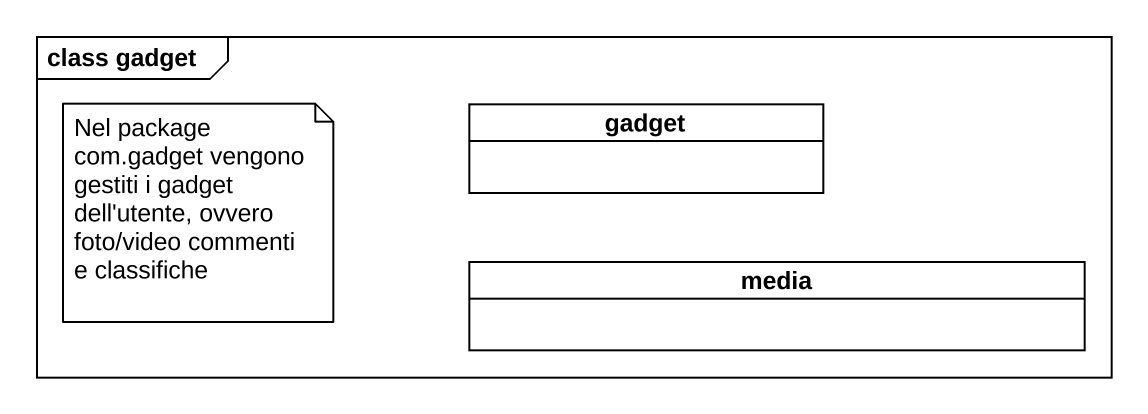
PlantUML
@startuml
mainframe class gadget
hide circle
hide empty members
class gadget
class media
note as N1
  Nel package com.gadget vengono gestiti i gadget dell'utente, ovvero foto/video commenti e classifiche
end note
@enduml
